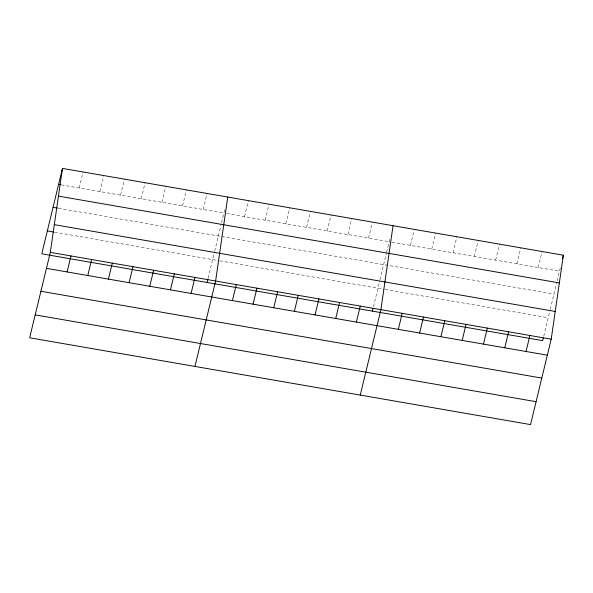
<?xml version="1.0" encoding="UTF-8"?>
<svg xmlns="http://www.w3.org/2000/svg" width="593" height="593" viewBox="0 0 593 593"><rect width="100%" height="100%" fill="white"/><g stroke="black" fill="none" stroke-linecap="round" stroke-linejoin="round"><path stroke-width="0.44" stroke-dasharray="2.96 2.22" d="M79.247 187.981L83.116 171.985M99.906 191.561L103.782 175.565M120.572 195.141L124.441 179.145M141.23 198.722L145.1 182.726M161.896 202.302L165.766 186.306M182.555 205.89L186.424 189.886M203.221 209.47L207.09 193.466M208.15 278.065L214.466 251.973M214.666 251.136L221.107 224.502M221.537 222.738L224.955 208.603M244.538 216.63L248.415 200.627M265.204 220.211L269.074 204.207M285.863 223.791L289.74 207.795M306.529 227.371L310.398 211.375M327.188 230.951L331.057 214.955M347.854 234.531L351.723 218.535M368.512 238.112L372.382 222.116M373.449 306.714L379.757 280.622M379.965 279.777L386.406 253.152M386.614 252.27L390.253 237.252M410.46 245.383L414.337 229.387M431.748 249.075L435.625 233.071M453.037 252.766L456.906 236.763M474.326 256.45L478.195 240.454M495.615 260.142L499.484 244.146M516.903 263.833L520.773 247.83M538.192 267.525L542.061 251.521M543.751 336.231L550.059 310.139M550.267 309.294L556.708 282.668M557.131 280.904L560.77 265.879M61.279 184.868L223.88 213.05M226.578 213.517L389.178 241.692M391.84 242.159L559.481 271.209M58.433 208.247L553.936 294.121M54.519 232.159L218.913 260.653M219.81 260.809L384.131 289.288M385.02 289.436L548.228 317.722"/><path stroke-width="0.89" d="M50.316 252.366L62.458 168.405L563.35 255.212L551.208 339.174L530.542 424.595L29.65 337.788L50.316 252.366L551.208 339.174M227.749 197.046L215.615 281.015L194.949 366.437M393.048 225.696L380.906 309.657L360.24 395.086M62.458 168.405L41.792 253.826L542.684 340.634L543.321 337.988M67.105 271.942L70.975 255.946M87.771 275.53L91.641 259.526M108.43 279.11L112.299 263.107M129.096 282.691L132.965 266.687M149.755 286.271L153.624 270.267M170.413 289.851L174.29 273.847M191.079 293.431L194.949 277.435M207.083 282.476L207.935 278.947M232.404 300.592L236.273 284.596M253.063 304.172L256.932 288.176M273.729 307.752L277.598 291.756M294.387 311.332L298.257 295.336M315.053 314.92L318.923 298.916M335.712 318.5L339.581 302.497M356.371 322.081L360.248 306.077M372.382 311.117L373.019 308.479M398.326 329.352L402.195 313.349M419.614 333.036L423.484 317.04M440.903 336.728L444.772 320.731M462.184 340.419L466.061 324.415M483.473 344.103L487.35 328.107M504.762 347.794L508.631 331.798M526.05 351.486L529.92 335.482M562.49 258.77L563.35 255.212M58.588 184.401L60.382 184.712M58.448 196.113L559.347 282.92M53.044 207.313L57.536 208.091M54.319 224.658L555.218 311.466M47.329 230.914L53.622 232.004M46.447 268.362L547.339 355.177M40.902 291.274L541.794 378.082M35.195 314.876L536.087 401.691"/></g></svg>
